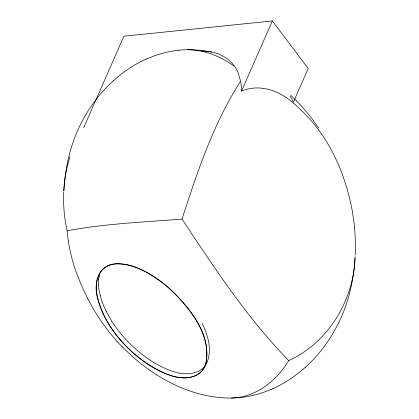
<?xml version="1.0" encoding="UTF-8"?>
<svg xmlns="http://www.w3.org/2000/svg" width="419" height="419" viewBox="0 0 419 419"><rect width="100%" height="100%" fill="white"/><g stroke="black" fill="none" stroke-linecap="round" stroke-linejoin="round"><path stroke-width="0.63" d="M355.129 256.585C353.882 279.515 348.744 302.434 338.568 323.101M355.034 258.198C353.406 300.931 328.019 342.595 288.754 360.602L287.79 362.152A102.184 99.801 19.4 0 1 281.594 370.768C269.448 386.04 251.217 397.809 231.246 398.04C204.786 398.291 179.007 388.921 156.847 374.905M98.659 279.101L99.675 274.094M206.085 362.859C211.296 332.178 187.67 304.922 166.359 285.873C151.856 274.225 134.441 263.059 115.131 263.902C98.502 264.719 93.348 284.082 97.501 297.752C106.667 331.455 133.493 359.203 164.966 373.376C177.064 378.656 195.327 381.578 203.618 368.547C210.102 359.769 210.621 348.194 207.74 338.007A75.289 73.529 19.4 0 0 203.781 326.752L202.335 323.594M288.754 360.602C247.367 318.22 214.607 268.317 182.029 219.106C197.344 171.816 213.308 123.794 240.276 81.674M69.894 156.774L67.03 167.474A149.641 146.147 19.4 0 0 63.824 191.027C65.065 168.16 70.224 145.314 80.364 124.71A156.968 153.307 19.4 0 1 93.825 102.493L96.176 99.361A147.708 144.262 19.4 0 1 113.465 80.621M205.902 363.477L204.168 367.604M83.711 127.748L123.893 36.223L272.334 20.95L308.175 68.465L293.384 102.163A39.067 38.155 19.4 0 0 290.048 96.092M272.334 20.95L241.564 91.054A40.962 40.004 19.4 0 1 262.488 88.252M113.476 80.631L116.314 78.144A127.203 124.234 19.4 0 1 146.074 59.121M305.456 367.18L302.618 369.673M146.1 59.179L147.823 58.424M272.832 388.633L271.109 389.387M68.203 240.276L67.092 230.932L67.422 230.817A23.93 23.375 19.4 0 1 68.726 230.455C106.096 223.636 144.215 222.08 182.029 219.106M178.704 50.29C198.475 47.604 218.467 54.601 234.247 66.338M240.228 397.526L231.55 398.034M262.477 88.315C282.642 90.504 297.385 105.771 310.406 119.818C325.437 136.777 336.394 157.062 343.737 178.436A225.972 220.703 19.4 0 1 351.232 205.582A204.283 199.517 19.4 0 1 352.17 210.348L353.94 222.007A208.411 203.55 19.4 0 1 355.186 255.155M211.805 52.118C220.776 53.883 229.334 58.728 234.588 66.338M290.807 95.307L296.589 100.984M122.343 346.827L128.968 353.296A186.712 182.359 19.4 0 0 156.832 374.932M318.686 128.041L312.867 119.892A194.343 189.812 19.4 0 0 296.584 100.989M111.726 321.153L106.353 311.647M87.424 298.024L81.16 284.731L75.808 271.046A175.545 171.455 19.4 0 1 68.177 240.281M100.22 295.688L102.126 301.816A91.358 89.226 19.4 0 0 106.363 311.642M67.092 230.932L65.584 223.102A154.637 151.029 19.4 0 1 63.746 192.248M240.59 81.223L238.118 72.738A34.463 33.661 19.4 0 0 234.944 66.846M147.849 58.482A106.169 103.692 19.4 0 1 178.698 50.222M187.686 49.73A112.062 109.448 19.4 0 1 211.558 52.108M201.419 51.108A50.961 49.772 19.4 0 1 211.569 52.056M100.371 295.646A48.588 47.457 19.4 0 1 98.496 279.085M111.716 321.158A123.972 121.081 19.4 0 0 122.044 335.153C131.388 346.136 142.455 355.7 154.841 363.1C167.998 370.516 185.083 378.294 199.727 370.585A18.991 18.551 19.4 0 0 203.76 367.248M122.243 346.922A199.983 195.322 19.4 0 1 87.461 298.009M240.742 81.93A64.002 62.51 19.4 0 1 241.543 91.054M338.463 323.054A152.919 149.353 19.4 0 1 305.503 367.233M302.576 369.626A127.203 124.234 19.4 0 1 272.858 388.696M271.083 389.33A106.169 103.692 19.4 0 1 240.234 397.594M96.223 286.507C97.124 311.815 113.256 333.906 130.938 350.86C142.523 361.477 155.831 370.663 170.894 375.513C182.694 379.944 200.099 378.975 205.221 365.384C212.91 338.332 192.63 312.344 175.2 293.918C165.002 283.878 153.354 275.152 140.276 269.234C128.162 263.724 110.265 259.429 100.691 271.627A20.657 20.175 19.4 0 0 99.203 273.953L96.978 279.929L96.223 286.507"/></g></svg>
